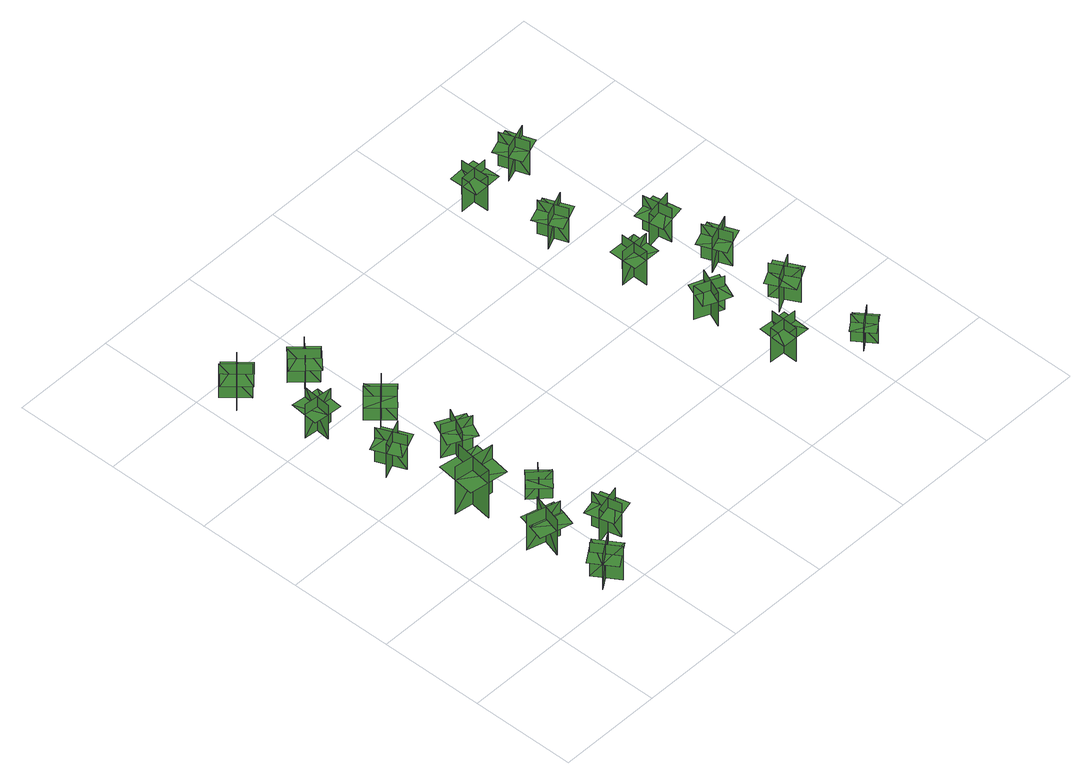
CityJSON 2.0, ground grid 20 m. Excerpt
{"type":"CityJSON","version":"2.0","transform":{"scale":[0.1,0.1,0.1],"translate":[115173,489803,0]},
"CityObjects":{
"tree1":{"type":"SolitaryVegetationObject","geometry":[{"type":"MultiSurface","lod":"1","boundaries":[[[0,1,2]],[[0,2,3]],[[4,5,6]],[[4,6,7]],[[8,9,10]],[[8,10,11]],[[8,11,12]],[[8,12,13]]]}]},
"tree2":{"type":"SolitaryVegetationObject","geometry":[{"type":"MultiSurface","lod":"1","boundaries":[[[14,15,16]],[[14,16,17]],[[18,19,20]],[[18,20,21]],[[22,23,24]],[[22,24,25]],[[22,25,26]],[[22,26,27]]]}]},
"tree3":{"type":"SolitaryVegetationObject","geometry":[{"type":"MultiSurface","lod":"1","boundaries":[[[28,29,30]],[[28,30,31]],[[32,33,34]],[[32,34,35]],[[36,37,38]],[[36,38,39]],[[36,39,40]],[[36,40,41]]]}]},
"tree4":{"type":"SolitaryVegetationObject","geometry":[{"type":"MultiSurface","lod":"1","boundaries":[[[42,43,44]],[[42,44,45]],[[46,47,48]],[[46,48,49]],[[50,51,52]],[[50,52,53]],[[50,53,54]],[[50,54,55]]]}]},
"tree5":{"type":"SolitaryVegetationObject","geometry":[{"type":"MultiSurface","lod":"1","boundaries":[[[56,57,58]],[[56,58,59]],[[60,61,62]],[[60,62,63]],[[64,65,66]],[[64,66,67]],[[64,67,68]],[[64,68,69]]]}]},
"tree6":{"type":"SolitaryVegetationObject","geometry":[{"type":"MultiSurface","lod":"1","boundaries":[[[70,71,72]],[[70,72,73]],[[74,75,76]],[[74,76,77]],[[78,79,80]],[[78,80,81]],[[78,81,82]],[[78,82,83]]]}]},
"tree7":{"type":"SolitaryVegetationObject","geometry":[{"type":"MultiSurface","lod":"1","boundaries":[[[84,85,86]],[[84,86,87]],[[88,89,90]],[[88,90,91]],[[92,93,94]],[[92,94,95]],[[92,95,96]],[[92,96,97]]]}]},
"tree8":{"type":"SolitaryVegetationObject","geometry":[{"type":"MultiSurface","lod":"1","boundaries":[[[98,99,100]],[[98,100,101]],[[102,103,104]],[[102,104,105]],[[106,107,108]],[[106,108,109]],[[106,109,110]],[[106,110,111]]]}]},
"tree9":{"type":"SolitaryVegetationObject","geometry":[{"type":"MultiSurface","lod":"1","boundaries":[[[112,113,114]],[[112,114,115]],[[116,117,118]],[[116,118,119]],[[120,121,122]],[[120,122,123]],[[120,123,124]],[[120,124,125]]]}]},
"tree10":{"type":"SolitaryVegetationObject","geometry":[{"type":"MultiSurface","lod":"1","boundaries":[[[126,127,128]],[[126,128,129]],[[130,131,132]],[[130,132,133]],[[134,135,136]],[[134,136,137]],[[134,137,138]],[[134,138,139]]]}]},
"tree11":{"type":"SolitaryVegetationObject","geometry":[{"type":"MultiSurface","lod":"1","boundaries":[[[140,141,142]],[[140,142,143]],[[144,145,146]],[[144,146,147]],[[148,149,150]],[[148,150,151]],[[148,151,152]],[[148,152,153]]]}]},
"tree12":{"type":"SolitaryVegetationObject","geometry":[{"type":"MultiSurface","lod":"1","boundaries":[[[154,155,156]],[[154,156,157]],[[158,159,160]],[[158,160,161]],[[162,163,164]],[[162,164,165]],[[162,165,166]],[[162,166,167]]]}]},
"tree13":{"type":"SolitaryVegetationObject","geometry":[{"type":"MultiSurface","lod":"1","boundaries":[[[168,169,170]],[[168,170,171]],[[172,173,174]],[[172,174,175]],[[176,177,178]],[[176,178,179]],[[176,179,180]],[[176,180,181]]]}]},
"tree14":{"type":"SolitaryVegetationObject","geometry":[{"type":"MultiSurface","lod":"1","boundaries":[[[182,183,184]],[[182,184,185]],[[186,187,188]],[[186,188,189]],[[190,191,192]],[[190,192,193]],[[190,193,194]],[[190,194,195]]]}]},
"tree15":{"type":"SolitaryVegetationObject","geometry":[{"type":"MultiSurface","lod":"1","boundaries":[[[196,197,198]],[[196,198,199]],[[200,201,202]],[[200,202,203]],[[204,205,206]],[[204,206,207]],[[204,207,208]],[[204,208,209]]]}]},
"tree16":{"type":"SolitaryVegetationObject","geometry":[{"type":"MultiSurface","lod":"1","boundaries":[[[210,211,212]],[[210,212,213]],[[214,215,216]],[[214,216,217]],[[218,219,220]],[[218,220,221]],[[218,221,222]],[[218,222,223]]]}]},
"tree17":{"type":"SolitaryVegetationObject","geometry":[{"type":"MultiSurface","lod":"1","boundaries":[[[224,225,226]],[[224,226,227]],[[228,229,230]],[[228,230,231]],[[232,233,234]],[[232,234,235]],[[232,235,236]],[[232,236,237]]]}]},
"tree18":{"type":"SolitaryVegetationObject","geometry":[{"type":"MultiSurface","lod":"1","boundaries":[[[238,239,240]],[[238,240,241]],[[242,243,244]],[[242,244,245]],[[246,247,248]],[[246,248,249]],[[246,249,250]],[[246,250,251]]]}]},
"tree19":{"type":"SolitaryVegetationObject","geometry":[{"type":"MultiSurface","lod":"1","boundaries":[[[252,253,254]],[[252,254,255]],[[256,257,258]],[[256,258,259]],[[260,261,262]],[[260,262,263]],[[260,263,264]],[[260,264,265]]]}]},
"tree20":{"type":"SolitaryVegetationObject","geometry":[{"type":"MultiSurface","lod":"1","boundaries":[[[266,267,268]],[[266,268,269]],[[270,271,272]],[[270,272,273]],[[274,275,276]],[[274,276,277]],[[274,277,278]],[[274,278,279]]]}]},
"tree21":{"type":"SolitaryVegetationObject","geometry":[{"type":"MultiSurface","lod":"1","boundaries":[[[280,281,282]],[[280,282,283]],[[284,285,286]],[[284,286,287]],[[288,289,290]],[[288,290,291]],[[288,291,292]],[[288,292,293]]]}]}
},
"vertices":[
[138,63,0],[168,17,0],[168,17,77],[138,63,77],[130,27,0],[176,58,0],[176,58,77],[130,27,77],[130,27,56],[145,4,56],[191,35,56],[176,58,56],[161,81,56],[115,50,56],
[109,175,6],[170,157,6],[170,157,85],[109,175,85],[134,131,6],[151,191,6],[151,191,85],[134,131,85],[112,169,59],[104,141,59],[165,125,59],[173,153,59],[180,181,59],[119,197,59],
[132,346,6],[121,270,6],[121,270,114],[132,346,114],[91,315,6],[168,305,6],[168,305,114],[91,315,114],[91,315,84],[86,277,84],[162,266,84],[168,305,84],[173,343,84],[96,354,84],
[114,442,6],[92,493,6],[92,493,83],[114,442,83],[128,476,6],[77,454,6],[77,454,83],[128,476,83],[128,476,61],[117,502,61],[66,480,61],[77,454,61],[88,429,61],[139,451,61],
[231,78,11],[217,132,11],[217,132,88],[231,78,88],[250,110,11],[196,96,11],[196,96,88],[250,110,88],[250,110,67],[243,136,67],[189,123,67],[196,96,67],[203,69,67],[256,83,67],
[55,612,6],[110,606,6],[110,606,83],[55,612,83],[78,583,6],[84,638,6],[84,638,83],[78,583,83],[78,583,61],[106,581,61],[111,636,61],[84,638,61],[56,641,61],[51,586,61],
[64,735,8],[27,776,8],[27,776,85],[64,735,85],[66,772,8],[25,735,8],[25,735,85],[66,772,85],[66,772,63],[48,792,63],[7,755,63],[25,735,63],[43,714,63],[85,751,63],
[220,253,9],[189,222,9],[189,222,71],[220,253,71],[190,253,9],[222,222,9],[222,222,71],[190,253,71],[190,253,54],[175,238,54],[206,206,54],[222,222,54],[237,237,54],[206,269,54],
[201,428,11],[177,379,11],[177,379,88],[201,428,88],[166,416,11],[216,392,11],[216,392,88],[166,416,88],[166,416,67],[154,391,67],[204,367,67],[216,392,67],[228,417,67],[178,441,67],
[147,530,9],[188,567,9],[188,567,86],[147,530,86],[184,528,9],[147,569,9],[147,569,86],[184,528,86],[184,528,64],[205,546,64],[168,587,64],[147,569,64],[126,550,64],[164,509,64],
[162,676,12],[124,715,12],[124,715,89],[162,676,89],[163,713,12],[123,674,12],[123,674,89],[163,713,89],[163,713,67],[143,733,67],[104,694,67],[123,674,67],[143,654,67],[182,693,67],
[750,175,3],[695,177,3],[695,177,80],[750,175,80],[725,202,3],[723,147,3],[723,147,80],[725,202,80],[725,202,58],[698,203,58],[695,148,58],[723,147,58],[751,146,58],[753,201,58],
[732,312,4],[681,334,4],[681,334,81],[732,312,81],[719,347,4],[697,295,4],[697,295,81],[719,347,81],[719,347,59],[693,357,59],[672,306,59],[697,295,59],[723,285,59],[744,336,59],
[688,497,5],[687,442,5],[687,442,82],[688,497,82],[661,471,5],[717,471,5],[717,471,82],[661,471,82],[661,471,61],[661,444,61],[717,443,61],[717,471,61],[717,498,61],[662,499,61],
[808,77,12],[843,103,12],[843,103,74],[808,77,74],[837,72,12],[811,108,12],[811,108,74],[837,72,74],[837,72,56],[855,85,56],[828,121,56],[811,108,56],[793,95,56],[819,59,56],
[640,615,6],[691,636,6],[691,636,83],[640,615,83],[673,601,6],[653,652,6],[653,652,83],[673,601,83],[673,601,62],[699,611,62],[678,663,62],[653,652,62],[627,642,62],[648,590,62],
[665,778,4],[610,777,4],[610,777,81],[665,778,81],[639,804,4],[640,748,4],[640,748,81],[639,804,81],[639,804,60],[611,803,60],[612,748,60],[640,748,60],[668,749,60],[666,804,60],
[832,266,10],[783,240,10],[783,240,87],[832,266,87],[797,277,10],[823,228,10],[823,228,87],[797,277,87],[797,277,66],[773,264,66],[798,215,66],[823,228,66],[847,241,66],[822,290,66],
[776,380,11],[827,400,11],[827,400,88],[776,380,88],[809,365,11],[789,416,11],[789,416,88],[809,365,88],[809,365,66],[835,375,66],[815,427,66],[789,416,66],[763,406,66],[784,355,66],
[784,476,9],[774,531,9],[774,531,86],[784,476,86],[805,506,9],[751,496,9],[751,496,86],[805,506,86],[805,506,64],[801,533,64],[746,524,64],[751,496,64],[756,469,64],[810,479,64],
[709,766,8],[761,784,8],[761,784,85],[709,766,85],[742,750,8],[724,802,8],[724,802,85],[742,750,85],[742,750,63],[768,759,63],[750,811,63],[724,802,63],[698,793,63],[716,741,63]
]}
